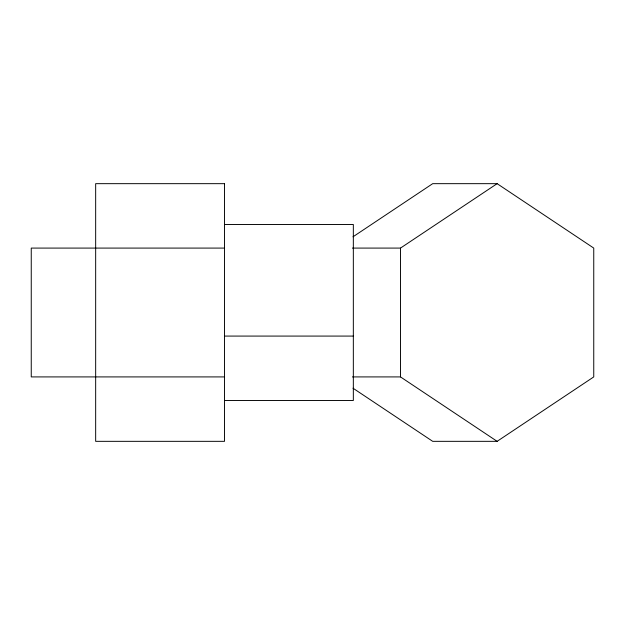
<?xml version="1.0" encoding="UTF-8"?>
<svg xmlns="http://www.w3.org/2000/svg" width="625" height="625" viewBox="0 0 625 625"><rect width="100%" height="100%" fill="white"/><g stroke="black" fill="none" stroke-linecap="round" stroke-linejoin="round"><path stroke-width="0.94" d="M352.984 236.812L432.703 183.664L497.125 183.664L593.75 248.086L593.75 376.914L497.125 441.336L432.703 441.336L352.984 388.188M352.406 248.086L400.5 248.086L497.125 183.664M224.5 224.5L353.336 224.5L353.336 400.5L224.5 400.5M224.5 248.086L31.25 248.086L31.25 376.914L224.5 376.914M224.5 336.078L353.336 336.078M352.406 376.914L400.5 376.914L497.125 441.336M400.5 248.086L400.5 376.914M224.5 183.664L95.664 183.664L95.664 441.336L224.5 441.336L224.5 183.664"/></g></svg>
